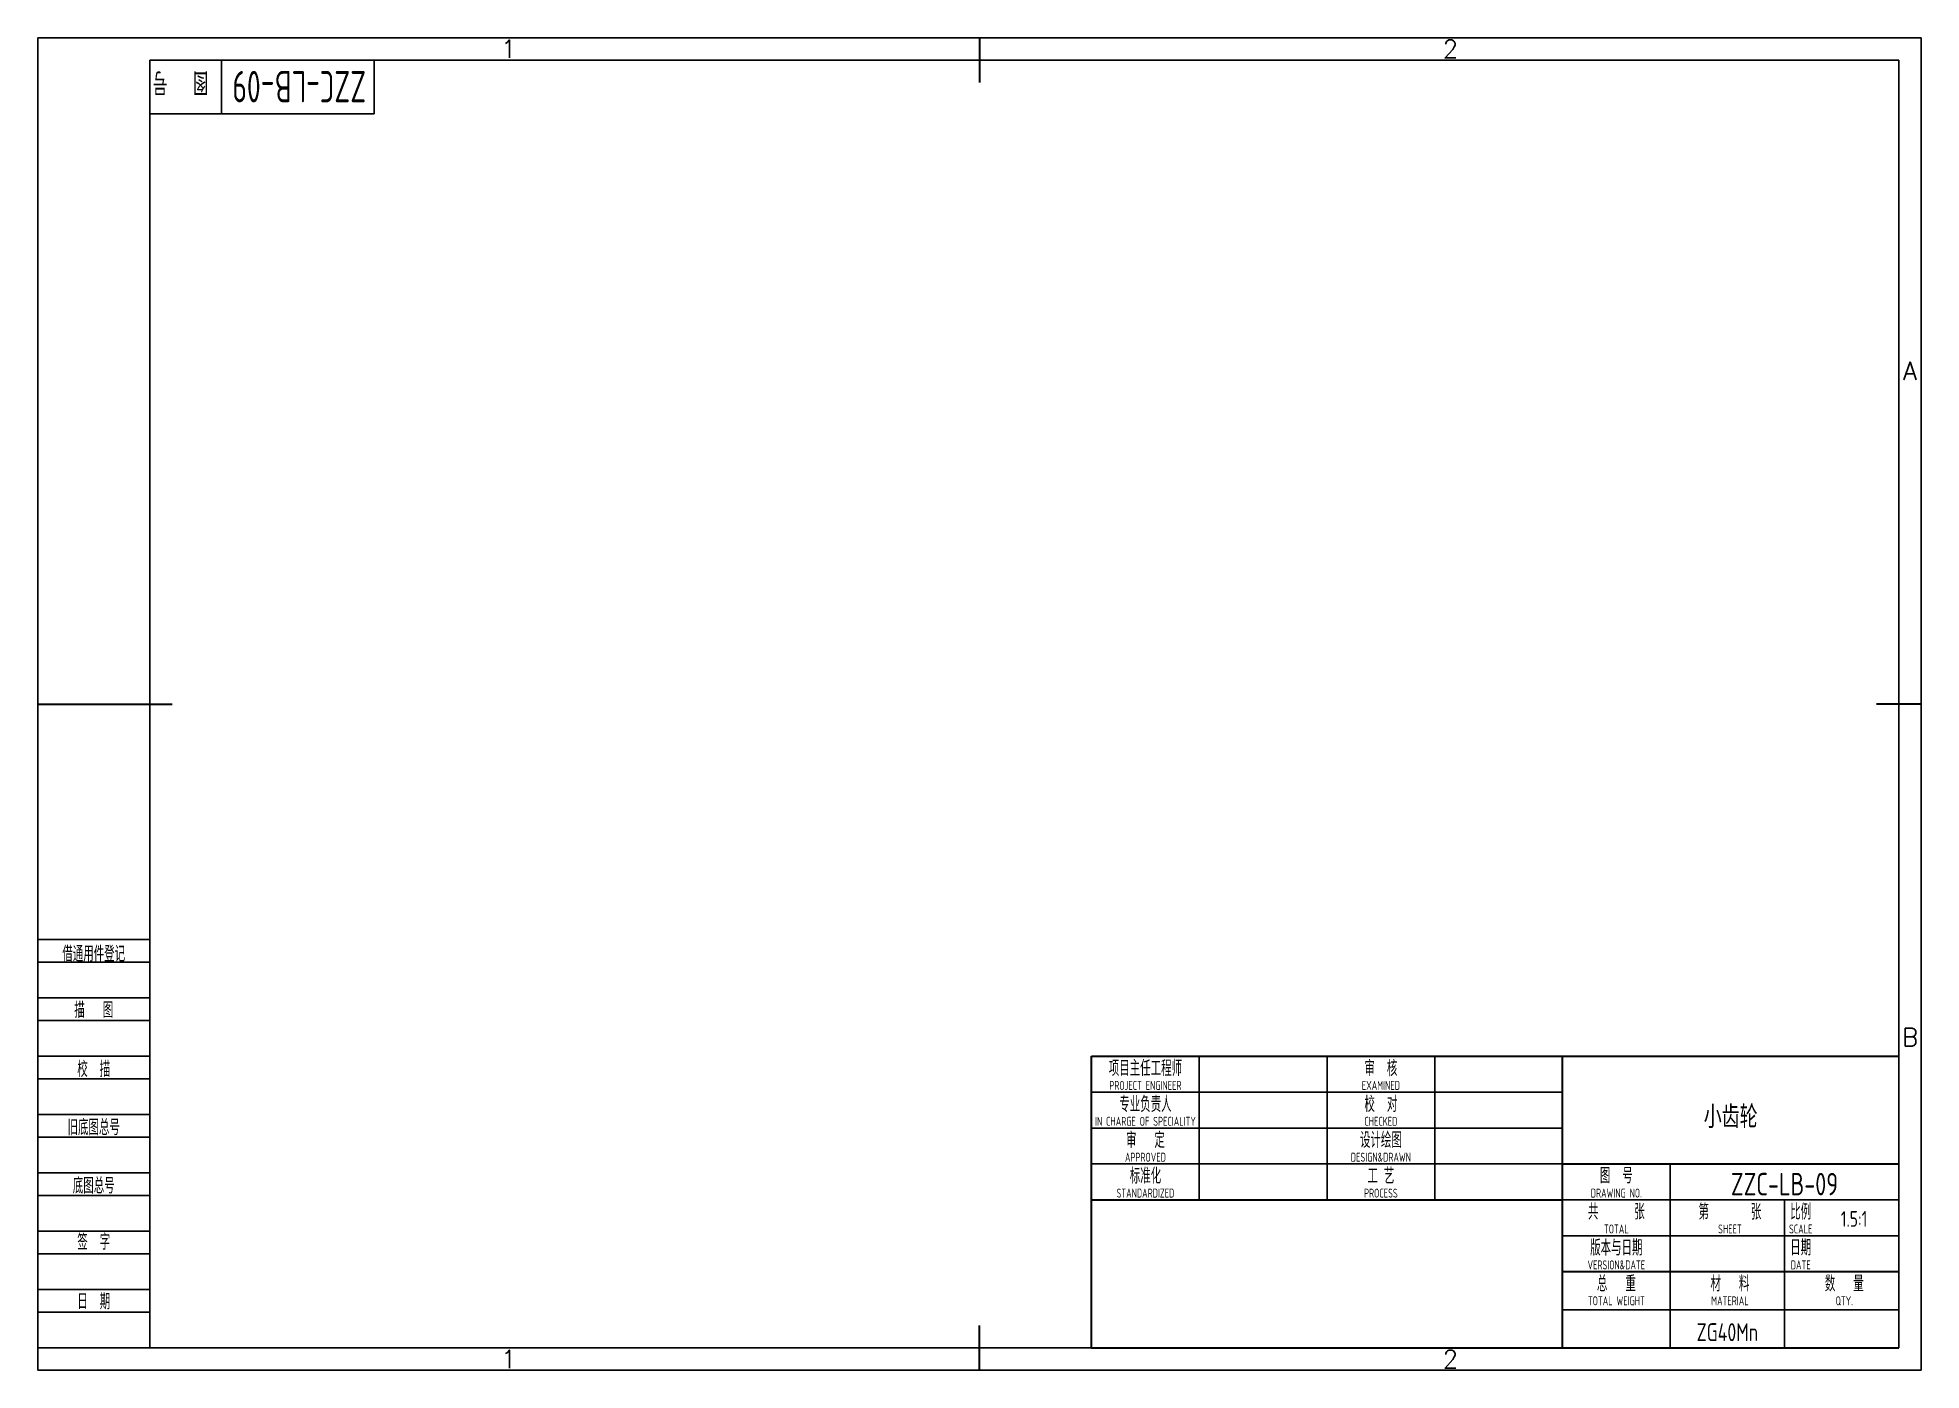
# Model space of a CAD drawing. Header units: millimetres. Extents: x 9435 to 9855, y 3347 to 3644.
import ezdxf
from ezdxf.enums import TextEntityAlignment as Align

# ---------------------------------------------------------------- set-up
doc = ezdxf.new("R2010")
doc.units = ezdxf.units.MM
doc.header["$LTSCALE"] = 15
doc.layers.add('1轮廓实线层', color=7, linetype='Continuous', lineweight=30)
for name, color, linetype in [('2细线层', 4, 'Continuous'), ('6文字层', 3, 'Continuous'), ('图框层', 7, 'Continuous')]:
    doc.layers.add(name, color=color, linetype=linetype)
doc.styles.add('PC_TEXTSTYLE', font='isocp.shx', dxfattribs={"width": 0.8, "bigfont": 'hzfs.shx'})
doc.styles.add('TH_GBDIM', font='romans.shx', dxfattribs={"width": 0.8, "bigfont": 'gbcbig.shx'})

# ---------------------------------------------------------------- blocks, each defined once
blk = doc.blocks.new('PC_TITLE_BLOCK')
at = {"layer": '1轮廓实线层'}
for p, q in [((-180, 65), (0, 65)), ((-180, 0), (-180, 65)), ((-75, 0), (-75, 65)), ((-75, 41), (0, 41)), ((-180, 33), (-75, 33)), ((-75, 17), (0, 17)), ((-180, 0), (0, 0))]:
    blk.add_line(p, q, dxfattribs=at)
at = {"layer": '2细线层', "color": 101}
for p, q in [((-156, 33), (-156, 65)), ((-127.5, 33), (-127.5, 65)), ((-103.5, 33), (-103.5, 65)), ((-180, 57), (-75, 57)), ((-180, 49), (-75, 49)), ((-75, 41), (-180, 41)), ((-51, 0), (-51, 41)), ((-75, 33), (0, 33)), ((-25.5, 0), (-25.5, 33)), ((-75, 25), (0, 25)), ((-75, 8.5), (0, 8.5))]:
    blk.add_line(p, q, dxfattribs=at)
at = {"layer": '图框层'}
blk.add_line((0, 0), (0, 65), dxfattribs=at)
at = {"style": 'PC_TEXTSTYLE', "flags": 1}
for tag, p in [('产品名称或材料标记', (0, 17)), ('备注', (0, 8.5)), ('图纸张数', (0, 0))]:
    blk.add_attdef(tag, p, '', height=5, dxfattribs=at)
at = {"layer": '6文字层', "color": 101, "style": 'PC_TEXTSTYLE', "width": 0.667}
for s, height, p in [('项目主任工程师', 3.5, (-168, 62.5)), ('审  核', 3.5, (-115.5, 62.5)), ('PROJECT ENGINEER', 2, (-168, 58.5)), ('EXAMINED', 2, (-115.5, 58.5)), ('专业负责人', 3.5, (-168, 54.5)), ('校  对', 3.5, (-115.5, 54.5)), ('IN CHARGE OF SPECIALITY', 2, (-168, 50.5)), ('CHECKED', 2, (-115.5, 50.5)), ('审   定', 3.5, (-168, 46.5)), ('设计绘图', 3.5, (-115.5, 46.5)), ('APPROVED', 2, (-168, 42.5)), ('DESIGN&DRAWN', 2, (-115.5, 42.5)), ('标准化', 3.5, (-168, 38.5)), ('工 艺', 3.5, (-115.5, 38.5)), ('图  号', 3.5, (-63, 38.5)), ('STANDARDIZED', 2, (-168, 34.5)), ('PROCESS', 2, (-115.5, 34.5)), ('DRAWING NO.', 2, (-63, 34.5)), ('共      张', 3.5, (-63, 30.5)), ('第       张', 3.5, (-37.68, 30.5)), ('比例', 3.5, (-21.89, 30.5)), ('TOTAL', 2, (-63, 26.5)), ('SHEET', 2, (-37.68, 26.5)), ('SCALE', 2, (-21.89, 26.5)), ('版本与日期', 3.5, (-63, 22.5)), ('日期', 3.5, (-21.89, 22.5)), ('VERSION&DATE', 2, (-63, 18.5)), ('DATE', 2, (-21.89, 18.5)), ('总   重', 3.5, (-63, 14.5)), ('材   料', 3.5, (-37.68, 14.5)), ('数   量', 3.5, (-12.18, 14.5)), ('TOTAL WEIGHT', 2, (-63, 10.5)), ('MATERIAL', 2, (-37.68, 10.5)), ('QTY.', 2, (-12.18, 10.5))]:
    blk.add_text(s, height=height, dxfattribs=at).set_placement(p, align=Align.MIDDLE)
at = {"layer": '6文字层', "color": 101, "style": 'PC_TEXTSTYLE', "flags": 8}
for tag, height, width, p, p2 in [('项目主任工程师', 5, 1.056117, (-155, 58), (-128.5, 58)), ('审核', 5, 3.783727, (-102.5, 58), (-76, 58)), ('专业负责人', 5, 1.478564, (-155, 50), (-128.5, 50)), ('校对', 5, 3.783727, (-102.5, 50), (-76, 50)), ('审定', 5, 3.813757, (-155, 42), (-128.5, 42)), ('设计绘图', 5, 1.906878, (-102.5, 42), (-76, 42)), ('标准审查', 5, 1.855341, (-155, 34), (-128.5, 34)), ('工艺', 5, 3.97135, (-102.5, 34), (-76, 34)), ('图样代号', 5, 3.1875, (-48, 34), (-3, 34)), ('共几页', 3.5, 0.953151, (-66.69, 28.5), (-59.66, 28.5)), ('第几页', 3.5, 0.96618, (-41.38, 28.5), (-34.26, 28.5)), ('比例', 3.5, 3.31581, (-18, 27), (-2, 27)), ('版本与日期', 5, 1.295238, (-50, 18), (-27, 18)), ('日期', 3.5, 3.20214, (-17.33, 19), (-2, 19)), ('重量', 4, 3.957672, (-74, 1.5), (-52, 1.5)), ('材料', 4, 4.194226, (-50, 1.5), (-26.5, 1.5))]:
    blk.add_attdef(tag, text='', height=height, dxfattribs=dict(at, width=width)).set_placement(p, p2, align=Align.FIT)
blk = doc.blocks.new('PC_FJL_BLOCK')
at = {"layer": '2细线层'}
for p, q in [((-25, 91), (0, 91)), ((-25, 86), (0, 86)), ((-25, 78), (0, 78)), ((-25, 73), (0, 73)), ((-25, 65), (0, 65)), ((-25, 60), (0, 60)), ((-25, 52), (0, 52)), ((-25, 47), (0, 47)), ((-25, 39), (0, 39)), ((-25, 34), (0, 34)), ((-25, 26), (0, 26)), ((-25, 21), (0, 21)), ((-25, 13), (0, 13)), ((-25, 8), (0, 8)), ((-25, 0), (0, 0))]:
    blk.add_line(p, q, dxfattribs=at)
at = {"layer": '6文字层', "color": 3, "style": 'PC_TEXTSTYLE', "width": 0.667}
for s, p in [('借通用件登记', (-12.5, 87.97)), ('描   图', (-12.5, 75.47)), ('校  描', (-12.5, 62.31)), ('旧底图总号', (-12.5, 49.33)), ('底图总号', (-12.5, 36.33)), ('签  字', (-12.5, 23.8)), ('日  期', (-12.49, 10.5))]:
    blk.add_text(s, height=3.5, dxfattribs=at).set_placement(p, align=Align.MIDDLE)
at = {"layer": '6文字层', "style": 'PC_TEXTSTYLE'}
for tag, width, p, p2 in [('借通用件登记', 0.635294, (-23, 79), (-2, 79)), ('描图', 2.00708, (-23, 66), (-2, 66)), ('校图', 2.00708, (-23, 53), (-2, 53)), ('旧底图总号', 0.762353, (-23, 40), (-2, 40)), ('底图总号', 0.954947, (-23, 27), (-2, 27)), ('签字', 1.972174, (-23, 14), (-2, 14)), ('日期', 1.930213, (-23, 1), (-2, 1))]:
    blk.add_attdef(tag, text='', height=5, dxfattribs=dict(at, width=width)).set_placement(p, p2, align=Align.FIT)
blk = doc.blocks.new('PC_TYDH_BLOCK')
at = {"layer": '2细线层', "linetype": 'Continuous'}
for p, q in [((16, -12), (16, 0)), ((50, 0), (50, -12)), ((0, -12), (50, -12))]:
    blk.add_line(p, q, dxfattribs=at)
at = {"layer": '6文字层', "style": 'PC_TEXTSTYLE', "width": 0.667}
blk.add_text('图   号', height=5, rotation=180, dxfattribs=at).set_placement((13, -2.5))
at = {"layer": '6文字层', "style": 'PC_TEXTSTYLE', "width": 0.970975}
blk.add_attdef('图样代号', text='', height=7, rotation=180, dxfattribs=at).set_placement((48.24, -2.4), (18.35, -2.4), align=Align.FIT)

msp = doc.modelspace()

# ---------------------------------------------------------------- linework, layer by layer
at = {"layer": '1轮廓实线层'}
for p, q in [((9645.24, 3643.93), (9645.24, 3633.93)), ((9435.24, 3495.43), (9465.24, 3495.43)), ((9855.24, 3495.43), (9845.24, 3495.43)), ((9645.24, 3346.93), (9645.24, 3356.93))]:
    msp.add_line(p, q, dxfattribs=at)
at = {"layer": '2细线层'}
for p, q in [((9435.24, 3346.93), (9435.24, 3643.93)), ((9855.24, 3643.93), (9435.24, 3643.93)), ((9435.24, 3643.93), (9435.24, 3638.93)), ((9645.24, 3643.93), (9645.24, 3638.93)), ((9855.24, 3643.93), (9855.24, 3346.93)), ((9855.24, 3495.43), (9850.24, 3495.43)), ((9435.24, 3346.93), (9435.24, 3351.93)), ((9645.24, 3346.93), (9645.24, 3351.93)), ((9435.24, 3346.93), (9855.24, 3346.93)), ((9855.24, 3346.93), (9850.24, 3346.93))]:
    msp.add_line(p, q, dxfattribs=at)
at = {"layer": '图框层'}
for p, q in [((9460.24, 3351.93), (9460.24, 3638.93)), ((9850.24, 3638.93), (9460.24, 3638.93)), ((9850.24, 3638.93), (9850.24, 3351.93)), ((9460.24, 3351.93), (9850.24, 3351.93))]:
    msp.add_line(p, q, dxfattribs=at)

# ---------------------------------------------------------------- block references
ref = msp.add_blockref('PC_TYDH_BLOCK', (9460.24, 3638.93), dxfattribs=at)
ref.add_attrib('图样代号', 'ZZC-LB-09', dxfattribs={"layer": '6文字层', "height": 7, "rotation": 180, "style": 'PC_TEXTSTYLE', "width": 0.654823}).set_placement((9508.48, 3636.53), (9478.59, 3636.53), align=Align.FIT)
msp.add_blockref('PC_FJL_BLOCK', (9460.24, 3351.93), dxfattribs=at)
ref = msp.add_blockref('PC_TITLE_BLOCK', (9850.24, 3351.93), dxfattribs=at)
ref.add_attrib('材料', 'ZG40Mn', dxfattribs={"layer": '6文字层', "color": 101, "height": 4, "style": 'PC_TEXTSTYLE', "width": 0.8}).set_placement((9811.99, 3353.43), align=Align.CENTER)
ref.add_attrib('图样名称', '小齿轮', dxfattribs={"layer": '6文字层', "color": 101, "height": 5, "style": 'PC_TEXTSTYLE', "width": 0.8}).set_placement((9812.74, 3400.93), align=Align.CENTER)
ref.add_attrib('图样代号', 'ZZC-LB-09', dxfattribs={"layer": '6文字层', "color": 101, "height": 5, "style": 'PC_TEXTSTYLE', "width": 0.8}).set_placement((9824.74, 3385.93), align=Align.CENTER)
ref.add_attrib('比例', '1.5:1', dxfattribs={"layer": '6文字层', "color": 101, "height": 3.5, "style": 'PC_TEXTSTYLE', "width": 0.8}).set_placement((9840.24, 3378.93), align=Align.CENTER)

# ---------------------------------------------------------------- texts
at = {"layer": '6文字层', "style": 'TH_GBDIM'}
for s, p in [('1', (9540.24, 3641.43)), ('2', (9750.24, 3641.43)), ('A', (9852.74, 3569.68)), ('B', (9852.74, 3421.18)), ('1', (9540.24, 3349.43)), ('2', (9750.24, 3349.43))]:
    msp.add_text(s, height=4, dxfattribs=at).set_placement(p, align=Align.MIDDLE)

doc.saveas('drawing.dxf')
